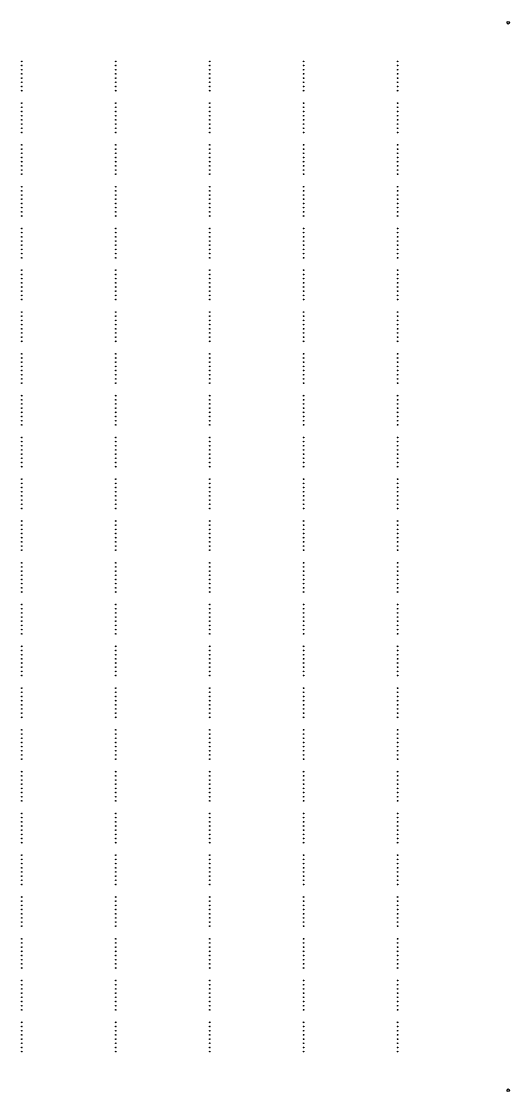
# Model space of a CAD drawing. Extents: x 50 to 173, y 50 to 173.
# Drawn here: x 116.5 to 172.6, y 49.9 to 172.6 of the extents above; entities that cross this region are included whole.
import ezdxf

# ---------------------------------------------------------------- set-up
doc = ezdxf.new("R2010")
doc.units = 0

msp = doc.modelspace()

# ---------------------------------------------------------------- linework, layer by layer
at = {"layer": '4H'}
for centre in [(172.4, 172.4), (172.4, 50)]:
    msp.add_circle(centre, 0.15, dxfattribs=at)
at = {"layer": 'PET'}
for centre in [(116.59, 167.97), (116.59, 167.49), (116.59, 167.01), (127.37, 167.97), (127.37, 167.49), (127.37, 167.01), (138.15, 167.97), (138.15, 167.49), (138.15, 167.01), (148.92, 167.97), (148.92, 167.49), (148.92, 167.01), (159.7, 167.97), (159.7, 167.49), (159.7, 167.01), (116.59, 166.53), (116.59, 166.05), (127.37, 166.53), (127.37, 166.05), (138.15, 166.53), (138.15, 166.05), (148.92, 166.53), (148.92, 166.05), (159.7, 166.53), (159.7, 166.05), (116.59, 165.57), (116.59, 165.09), (116.59, 164.61), (127.37, 165.57), (127.37, 165.09), (127.37, 164.61), (138.15, 165.57), (138.15, 165.09), (138.15, 164.61), (148.92, 165.57), (148.92, 165.09), (148.92, 164.61), (159.7, 165.57), (159.7, 165.09), (159.7, 164.61), (116.59, 163.18), (116.59, 162.7), (116.59, 162.22), (127.37, 163.18), (127.37, 162.7), (127.37, 162.22), (138.15, 163.18), (138.15, 162.7), (138.15, 162.22), (148.92, 163.18), (148.92, 162.7), (148.92, 162.22), (159.7, 163.18), (159.7, 162.7), (159.7, 162.22), (116.59, 161.74), (116.59, 161.26), (116.59, 160.78), (127.37, 161.74), (127.37, 161.26), (127.37, 160.78), (138.15, 161.74), (138.15, 161.26), (138.15, 160.78), (148.92, 161.74), (148.92, 161.26), (148.92, 160.78), (159.7, 161.74), (159.7, 161.26), (159.7, 160.78), (116.59, 160.3), (116.59, 159.82), (127.37, 160.3), (127.37, 159.82), (138.15, 160.3), (138.15, 159.82), (148.92, 160.3), (148.92, 159.82), (159.7, 160.3), (159.7, 159.82), (116.59, 158.39), (127.37, 158.39), (138.15, 158.39), (148.92, 158.39), (159.7, 158.39), (116.59, 157.91), (116.59, 157.43), (127.37, 157.91), (127.37, 157.43), (138.15, 157.91), (138.15, 157.43), (148.92, 157.91), (148.92, 157.43), (159.7, 157.91), (159.7, 157.43), (116.59, 156.95), (116.59, 156.47), (116.59, 155.99), (127.37, 156.95), (127.37, 156.47), (127.37, 155.99), (138.15, 156.95), (138.15, 156.47), (138.15, 155.99), (148.92, 156.95), (148.92, 156.47), (148.92, 155.99), (159.7, 156.95), (159.7, 156.47), (159.7, 155.99), (116.59, 155.51), (116.59, 155.03), (127.37, 155.51), (127.37, 155.03), (138.15, 155.51), (138.15, 155.03), (148.92, 155.51), (148.92, 155.03), (159.7, 155.51), (159.7, 155.03), (116.59, 153.6), (127.37, 153.6), (138.15, 153.6), (148.92, 153.6), (159.7, 153.6), (116.59, 153.12), (116.59, 152.64), (116.59, 152.16), (127.37, 153.12), (127.37, 152.64), (127.37, 152.16), (138.15, 153.12), (138.15, 152.64), (138.15, 152.16), (148.92, 153.12), (148.92, 152.64), (148.92, 152.16), (159.7, 153.12), (159.7, 152.64), (159.7, 152.16), (116.59, 151.68), (116.59, 151.2), (127.37, 151.68), (127.37, 151.2), (138.15, 151.68), (138.15, 151.2), (148.92, 151.68), (148.92, 151.2), (159.7, 151.68), (159.7, 151.2), (116.59, 150.72), (116.59, 150.24), (127.37, 150.72), (127.37, 150.24), (138.15, 150.72), (138.15, 150.24), (148.92, 150.72), (148.92, 150.24), (159.7, 150.72), (159.7, 150.24), (116.59, 148.81), (127.37, 148.81), (138.15, 148.81), (148.92, 148.81), (159.7, 148.81), (116.59, 148.33), (116.59, 147.85), (116.59, 147.37), (127.37, 148.33), (127.37, 147.85), (127.37, 147.37), (138.15, 148.33), (138.15, 147.85), (138.15, 147.37), (148.92, 148.33), (148.92, 147.85), (148.92, 147.37), (159.7, 148.33), (159.7, 147.85), (159.7, 147.37), (116.59, 146.89), (116.59, 146.41), (127.37, 146.89), (127.37, 146.41), (138.15, 146.89), (138.15, 146.41), (148.92, 146.89), (148.92, 146.41), (159.7, 146.89), (159.7, 146.41), (116.59, 145.93), (116.59, 145.45), (127.37, 145.93), (127.37, 145.45), (138.15, 145.93), (138.15, 145.45), (148.92, 145.93), (148.92, 145.45), (159.7, 145.93), (159.7, 145.45), (116.59, 144.02), (127.37, 144.02), (138.15, 144.02), (148.92, 144.02), (159.7, 144.02), (116.59, 143.54), (116.59, 143.06), (116.59, 142.58), (127.37, 143.54), (127.37, 143.06), (127.37, 142.58), (138.15, 143.54), (138.15, 143.06), (138.15, 142.58), (148.92, 143.54), (148.92, 143.06), (148.92, 142.58), (159.7, 143.54), (159.7, 143.06), (159.7, 142.58), (116.59, 142.1), (116.59, 141.62), (116.59, 141.14), (127.37, 142.1), (127.37, 141.62), (127.37, 141.14), (138.15, 142.1), (138.15, 141.62), (138.15, 141.14), (148.92, 142.1), (148.92, 141.62), (148.92, 141.14), (159.7, 142.1), (159.7, 141.62), (159.7, 141.14), (116.59, 140.66), (127.37, 140.66), (138.15, 140.66), (148.92, 140.66), (159.7, 140.66), (116.59, 139.23), (116.59, 138.75), (127.37, 139.23), (127.37, 138.75), (138.15, 139.23), (138.15, 138.75), (148.92, 139.23), (148.92, 138.75), (159.7, 139.23), (159.7, 138.75), (116.59, 138.27), (116.59, 137.79), (127.37, 138.27), (127.37, 137.79), (138.15, 138.27), (138.15, 137.79), (148.92, 138.27), (148.92, 137.79), (159.7, 138.27), (159.7, 137.79), (116.59, 137.31), (116.59, 136.83), (116.59, 136.35), (127.37, 137.31), (127.37, 136.83), (127.37, 136.35), (138.15, 137.31), (138.15, 136.83), (138.15, 136.35), (148.92, 137.31), (148.92, 136.83), (148.92, 136.35), (159.7, 137.31), (159.7, 136.83), (159.7, 136.35), (116.59, 135.87), (127.37, 135.87), (138.15, 135.87), (148.92, 135.87), (159.7, 135.87), (116.59, 134.43), (116.59, 133.96), (127.37, 134.43), (127.37, 133.96), (138.15, 134.43), (138.15, 133.96), (148.92, 134.43), (148.92, 133.96), (159.7, 134.43), (159.7, 133.96), (116.59, 133.48), (116.59, 133), (116.59, 132.52), (127.37, 133.48), (127.37, 133), (127.37, 132.52), (138.15, 133.48), (138.15, 133), (138.15, 132.52), (148.92, 133.48), (148.92, 133), (148.92, 132.52), (159.7, 133.48), (159.7, 133), (159.7, 132.52), (116.59, 132.04), (116.59, 131.56), (127.37, 132.04), (127.37, 131.56), (138.15, 132.04), (138.15, 131.56), (148.92, 132.04), (148.92, 131.56), (159.7, 132.04), (159.7, 131.56), (116.59, 131.08), (127.37, 131.08), (138.15, 131.08), (148.92, 131.08), (159.7, 131.08), (116.59, 129.64), (116.59, 129.17), (127.37, 129.64), (127.37, 129.17), (138.15, 129.64), (138.15, 129.17), (148.92, 129.64), (148.92, 129.17), (159.7, 129.64), (159.7, 129.17), (116.59, 128.69), (116.59, 128.21), (116.59, 127.73), (127.37, 128.69), (127.37, 128.21), (127.37, 127.73), (138.15, 128.69), (138.15, 128.21), (138.15, 127.73), (148.92, 128.69), (148.92, 128.21), (148.92, 127.73), (159.7, 128.69), (159.7, 128.21), (159.7, 127.73), (116.59, 127.25), (116.59, 126.77), (127.37, 127.25), (127.37, 126.77), (138.15, 127.25), (138.15, 126.77), (148.92, 127.25), (148.92, 126.77), (159.7, 127.25), (159.7, 126.77), (116.59, 126.29), (127.37, 126.29), (138.15, 126.29), (148.92, 126.29), (159.7, 126.29), (116.59, 124.85), (116.59, 124.37), (127.37, 124.85), (127.37, 124.37), (138.15, 124.85), (138.15, 124.37), (148.92, 124.85), (148.92, 124.37), (159.7, 124.85), (159.7, 124.37), (116.59, 123.9), (116.59, 123.42), (116.59, 122.94), (127.37, 123.9), (127.37, 123.42), (127.37, 122.94), (138.15, 123.9), (138.15, 123.42), (138.15, 122.94), (148.92, 123.9), (148.92, 123.42), (148.92, 122.94), (159.7, 123.9), (159.7, 123.42), (159.7, 122.94), (116.59, 122.46), (116.59, 121.98), (116.59, 121.5), (127.37, 122.46), (127.37, 121.98), (127.37, 121.5), (138.15, 122.46), (138.15, 121.98), (138.15, 121.5), (148.92, 122.46), (148.92, 121.98), (148.92, 121.5), (159.7, 122.46), (159.7, 121.98), (159.7, 121.5), (116.59, 120.06), (116.59, 119.58), (116.59, 119.11), (127.37, 120.06), (127.37, 119.58), (127.37, 119.11), (138.15, 120.06), (138.15, 119.58), (138.15, 119.11), (148.92, 120.06), (148.92, 119.58), (148.92, 119.11), (159.7, 120.06), (159.7, 119.58), (159.7, 119.11), (116.59, 118.63), (116.59, 118.15), (127.37, 118.63), (127.37, 118.15), (138.15, 118.63), (138.15, 118.15), (148.92, 118.63), (148.92, 118.15), (159.7, 118.63), (159.7, 118.15), (116.59, 117.67), (116.59, 117.19), (116.59, 116.71), (127.37, 117.67), (127.37, 117.19), (127.37, 116.71), (138.15, 117.67), (138.15, 117.19), (138.15, 116.71), (148.92, 117.67), (148.92, 117.19), (148.92, 116.71), (159.7, 117.67), (159.7, 117.19), (159.7, 116.71), (116.59, 115.27), (116.59, 114.79), (116.59, 114.31), (127.37, 115.27), (127.37, 114.79), (127.37, 114.31), (138.15, 115.27), (138.15, 114.79), (138.15, 114.31), (148.92, 115.27), (148.92, 114.79), (148.92, 114.31), (159.7, 115.27), (159.7, 114.79), (159.7, 114.31), (116.59, 113.84), (116.59, 113.36), (127.37, 113.84), (127.37, 113.36), (138.15, 113.84), (138.15, 113.36), (148.92, 113.84), (148.92, 113.36), (159.7, 113.84), (159.7, 113.36), (116.59, 112.88), (116.59, 112.4), (116.59, 111.92), (127.37, 112.88), (127.37, 112.4), (127.37, 111.92), (138.15, 112.88), (138.15, 112.4), (138.15, 111.92), (148.92, 112.88), (148.92, 112.4), (148.92, 111.92), (159.7, 112.88), (159.7, 112.4), (159.7, 111.92), (116.59, 110.48), (127.37, 110.48), (138.15, 110.48), (148.92, 110.48), (159.7, 110.48), (116.59, 110), (116.59, 109.52), (127.37, 110), (127.37, 109.52), (138.15, 110), (138.15, 109.52), (148.92, 110), (148.92, 109.52), (159.7, 110), (159.7, 109.52), (116.59, 109.05), (116.59, 108.57), (116.59, 108.09), (127.37, 109.05), (127.37, 108.57), (127.37, 108.09), (138.15, 109.05), (138.15, 108.57), (138.15, 108.09), (148.92, 109.05), (148.92, 108.57), (148.92, 108.09), (159.7, 109.05), (159.7, 108.57), (159.7, 108.09), (116.59, 107.61), (116.59, 107.13), (127.37, 107.61), (127.37, 107.13), (138.15, 107.61), (138.15, 107.13), (148.92, 107.61), (148.92, 107.13), (159.7, 107.61), (159.7, 107.13), (116.59, 105.69), (127.37, 105.69), (138.15, 105.69), (148.92, 105.69), (159.7, 105.69), (116.59, 105.21), (116.59, 104.73), (127.37, 105.21), (127.37, 104.73), (138.15, 105.21), (138.15, 104.73), (148.92, 105.21), (148.92, 104.73), (159.7, 105.21), (159.7, 104.73), (116.59, 104.26), (116.59, 103.78), (116.59, 103.3), (127.37, 104.26), (127.37, 103.78), (127.37, 103.3), (138.15, 104.26), (138.15, 103.78), (138.15, 103.3), (148.92, 104.26), (148.92, 103.78), (148.92, 103.3), (159.7, 104.26), (159.7, 103.78), (159.7, 103.3), (116.59, 102.82), (116.59, 102.34), (127.37, 102.82), (127.37, 102.34), (138.15, 102.82), (138.15, 102.34), (148.92, 102.82), (148.92, 102.34), (159.7, 102.82), (159.7, 102.34), (116.59, 100.9), (127.37, 100.9), (138.15, 100.9), (148.92, 100.9), (159.7, 100.9), (116.59, 100.42), (116.59, 99.94), (116.59, 99.46), (127.37, 100.42), (127.37, 99.94), (127.37, 99.46), (138.15, 100.42), (138.15, 99.94), (138.15, 99.46), (148.92, 100.42), (148.92, 99.94), (148.92, 99.46), (159.7, 100.42), (159.7, 99.94), (159.7, 99.46), (116.59, 98.99), (116.59, 98.51), (127.37, 98.99), (127.37, 98.51), (138.15, 98.99), (138.15, 98.51), (148.92, 98.99), (148.92, 98.51), (159.7, 98.99), (159.7, 98.51), (116.59, 98.03), (116.59, 97.55), (127.37, 98.03), (127.37, 97.55), (138.15, 98.03), (138.15, 97.55), (148.92, 98.03), (148.92, 97.55), (159.7, 98.03), (159.7, 97.55), (116.59, 96.11), (127.37, 96.11), (138.15, 96.11), (148.92, 96.11), (159.7, 96.11), (116.59, 95.63), (116.59, 95.15), (116.59, 94.67), (127.37, 95.63), (127.37, 95.15), (127.37, 94.67), (138.15, 95.63), (138.15, 95.15), (138.15, 94.67), (148.92, 95.63), (148.92, 95.15), (148.92, 94.67), (159.7, 95.63), (159.7, 95.15), (159.7, 94.67), (116.59, 94.2), (116.59, 93.72), (127.37, 94.2), (127.37, 93.72), (138.15, 94.2), (138.15, 93.72), (148.92, 94.2), (148.92, 93.72), (159.7, 94.2), (159.7, 93.72), (116.59, 93.24), (116.59, 92.76), (127.37, 93.24), (127.37, 92.76), (138.15, 93.24), (138.15, 92.76), (148.92, 93.24), (148.92, 92.76), (159.7, 93.24), (159.7, 92.76), (116.59, 91.32), (116.59, 90.84), (127.37, 91.32), (127.37, 90.84), (138.15, 91.32), (138.15, 90.84), (148.92, 91.32), (148.92, 90.84), (159.7, 91.32), (159.7, 90.84), (116.59, 90.36), (116.59, 89.88), (127.37, 90.36), (127.37, 89.88), (138.15, 90.36), (138.15, 89.88), (148.92, 90.36), (148.92, 89.88), (159.7, 90.36), (159.7, 89.88), (116.59, 89.4), (116.59, 88.93), (116.59, 88.45), (127.37, 89.4), (127.37, 88.93), (127.37, 88.45), (138.15, 89.4), (138.15, 88.93), (138.15, 88.45), (148.92, 89.4), (148.92, 88.93), (148.92, 88.45), (159.7, 89.4), (159.7, 88.93), (159.7, 88.45), (116.59, 87.97), (127.37, 87.97), (138.15, 87.97), (148.92, 87.97), (159.7, 87.97), (116.59, 86.53), (116.59, 86.05), (127.37, 86.53), (127.37, 86.05), (138.15, 86.53), (138.15, 86.05), (148.92, 86.53), (148.92, 86.05), (159.7, 86.53), (159.7, 86.05), (116.59, 85.57), (116.59, 85.09), (127.37, 85.57), (127.37, 85.09), (138.15, 85.57), (138.15, 85.09), (148.92, 85.57), (148.92, 85.09), (159.7, 85.57), (159.7, 85.09), (116.59, 84.61), (116.59, 84.14), (116.59, 83.66), (127.37, 84.61), (127.37, 84.14), (127.37, 83.66), (138.15, 84.61), (138.15, 84.14), (138.15, 83.66), (148.92, 84.61), (148.92, 84.14), (148.92, 83.66), (159.7, 84.61), (159.7, 84.14), (159.7, 83.66), (116.59, 83.18), (127.37, 83.18), (138.15, 83.18), (148.92, 83.18), (159.7, 83.18), (116.59, 81.74), (116.59, 81.26), (127.37, 81.74), (127.37, 81.26), (138.15, 81.74), (138.15, 81.26), (148.92, 81.74), (148.92, 81.26), (159.7, 81.74), (159.7, 81.26), (116.59, 80.78), (116.59, 80.3), (116.59, 79.82), (127.37, 80.78), (127.37, 80.3), (127.37, 79.82), (138.15, 80.78), (138.15, 80.3), (138.15, 79.82), (148.92, 80.78), (148.92, 80.3), (148.92, 79.82), (159.7, 80.78), (159.7, 80.3), (159.7, 79.82), (116.59, 79.34), (116.59, 78.87), (127.37, 79.34), (127.37, 78.87), (138.15, 79.34), (138.15, 78.87), (148.92, 79.34), (148.92, 78.87), (159.7, 79.34), (159.7, 78.87), (116.59, 78.39), (127.37, 78.39), (138.15, 78.39), (148.92, 78.39), (159.7, 78.39), (116.59, 76.95), (116.59, 76.47), (127.37, 76.95), (127.37, 76.47), (138.15, 76.95), (138.15, 76.47), (148.92, 76.95), (148.92, 76.47), (159.7, 76.95), (159.7, 76.47), (116.59, 75.99), (116.59, 75.51), (116.59, 75.03), (127.37, 75.99), (127.37, 75.51), (127.37, 75.03), (138.15, 75.99), (138.15, 75.51), (138.15, 75.03), (148.92, 75.99), (148.92, 75.51), (148.92, 75.03), (159.7, 75.99), (159.7, 75.51), (159.7, 75.03), (116.59, 74.55), (116.59, 74.08), (127.37, 74.55), (127.37, 74.08), (138.15, 74.55), (138.15, 74.08), (148.92, 74.55), (148.92, 74.08), (159.7, 74.55), (159.7, 74.08), (116.59, 73.6), (127.37, 73.6), (138.15, 73.6), (148.92, 73.6), (159.7, 73.6), (116.59, 72.16), (116.59, 71.68), (116.59, 71.2), (127.37, 72.16), (127.37, 71.68), (127.37, 71.2), (138.15, 72.16), (138.15, 71.68), (138.15, 71.2), (148.92, 72.16), (148.92, 71.68), (148.92, 71.2), (159.7, 72.16), (159.7, 71.68), (159.7, 71.2), (116.59, 70.72), (116.59, 70.24), (127.37, 70.72), (127.37, 70.24), (138.15, 70.72), (138.15, 70.24), (148.92, 70.72), (148.92, 70.24), (159.7, 70.72), (159.7, 70.24), (116.59, 69.76), (116.59, 69.29), (116.59, 68.81), (127.37, 69.76), (127.37, 69.29), (127.37, 68.81), (138.15, 69.76), (138.15, 69.29), (138.15, 68.81), (148.92, 69.76), (148.92, 69.29), (148.92, 68.81), (159.7, 69.76), (159.7, 69.29), (159.7, 68.81), (116.59, 67.37), (116.59, 66.89), (116.59, 66.41), (127.37, 67.37), (127.37, 66.89), (127.37, 66.41), (138.15, 67.37), (138.15, 66.89), (138.15, 66.41), (148.92, 67.37), (148.92, 66.89), (148.92, 66.41), (159.7, 67.37), (159.7, 66.89), (159.7, 66.41), (116.59, 65.93), (116.59, 65.45), (127.37, 65.93), (127.37, 65.45), (138.15, 65.93), (138.15, 65.45), (148.92, 65.93), (148.92, 65.45), (159.7, 65.93), (159.7, 65.45), (116.59, 64.97), (116.59, 64.49), (116.59, 64.02), (127.37, 64.97), (127.37, 64.49), (127.37, 64.02), (138.15, 64.97), (138.15, 64.49), (138.15, 64.02), (148.92, 64.97), (148.92, 64.49), (148.92, 64.02), (159.7, 64.97), (159.7, 64.49), (159.7, 64.02), (116.59, 62.58), (127.37, 62.58), (138.15, 62.58), (148.92, 62.58), (159.7, 62.58), (116.59, 62.1), (116.59, 61.62), (127.37, 62.1), (127.37, 61.62), (138.15, 62.1), (138.15, 61.62), (148.92, 62.1), (148.92, 61.62), (159.7, 62.1), (159.7, 61.62), (116.59, 61.14), (116.59, 60.66), (116.59, 60.18), (127.37, 61.14), (127.37, 60.66), (127.37, 60.18), (138.15, 61.14), (138.15, 60.66), (138.15, 60.18), (148.92, 61.14), (148.92, 60.66), (148.92, 60.18), (159.7, 61.14), (159.7, 60.66), (159.7, 60.18), (116.59, 59.7), (116.59, 59.23), (127.37, 59.7), (127.37, 59.23), (138.15, 59.7), (138.15, 59.23), (148.92, 59.7), (148.92, 59.23), (159.7, 59.7), (159.7, 59.23), (116.59, 57.79), (127.37, 57.79), (138.15, 57.79), (148.92, 57.79), (159.7, 57.79), (116.59, 57.31), (116.59, 56.83), (127.37, 57.31), (127.37, 56.83), (138.15, 57.31), (138.15, 56.83), (148.92, 57.31), (148.92, 56.83), (159.7, 57.31), (159.7, 56.83), (116.59, 56.35), (116.59, 55.87), (116.59, 55.39), (127.37, 56.35), (127.37, 55.87), (127.37, 55.39), (138.15, 56.35), (138.15, 55.87), (138.15, 55.39), (148.92, 56.35), (148.92, 55.87), (148.92, 55.39), (159.7, 56.35), (159.7, 55.87), (159.7, 55.39), (116.59, 54.91), (116.59, 54.43), (127.37, 54.91), (127.37, 54.43), (138.15, 54.91), (138.15, 54.43), (148.92, 54.91), (148.92, 54.43), (159.7, 54.91), (159.7, 54.43)]:
    msp.add_circle(centre, 0.005, dxfattribs=at)
at = {"layer": 'V1'}
for centre in [(116.59, 167.97), (116.59, 167.49), (116.59, 167.01), (127.37, 167.97), (127.37, 167.49), (127.37, 167.01), (138.15, 167.97), (138.15, 167.49), (138.15, 167.01), (148.92, 167.97), (148.92, 167.49), (148.92, 167.01), (159.7, 167.97), (159.7, 167.49), (159.7, 167.01), (116.59, 166.53), (116.59, 166.05), (127.37, 166.53), (127.37, 166.05), (138.15, 166.53), (138.15, 166.05), (148.92, 166.53), (148.92, 166.05), (159.7, 166.53), (159.7, 166.05), (116.59, 165.57), (116.59, 165.09), (116.59, 164.61), (127.37, 165.57), (127.37, 165.09), (127.37, 164.61), (138.15, 165.57), (138.15, 165.09), (138.15, 164.61), (148.92, 165.57), (148.92, 165.09), (148.92, 164.61), (159.7, 165.57), (159.7, 165.09), (159.7, 164.61), (116.59, 163.18), (127.37, 163.18), (138.15, 163.18), (148.92, 163.18), (159.7, 163.18), (116.59, 162.7), (116.59, 162.22), (127.37, 162.7), (127.37, 162.22), (138.15, 162.7), (138.15, 162.22), (148.92, 162.7), (148.92, 162.22), (159.7, 162.7), (159.7, 162.22), (116.59, 161.74), (116.59, 161.26), (116.59, 160.78), (127.37, 161.74), (127.37, 161.26), (127.37, 160.78), (138.15, 161.74), (138.15, 161.26), (138.15, 160.78), (148.92, 161.74), (148.92, 161.26), (148.92, 160.78), (159.7, 161.74), (159.7, 161.26), (159.7, 160.78), (116.59, 160.3), (116.59, 159.82), (127.37, 160.3), (127.37, 159.82), (138.15, 160.3), (138.15, 159.82), (148.92, 160.3), (148.92, 159.82), (159.7, 160.3), (159.7, 159.82), (116.59, 158.39), (127.37, 158.39), (138.15, 158.39), (148.92, 158.39), (159.7, 158.39), (116.59, 157.91), (116.59, 157.43), (127.37, 157.91), (127.37, 157.43), (138.15, 157.91), (138.15, 157.43), (148.92, 157.91), (148.92, 157.43), (159.7, 157.91), (159.7, 157.43), (116.59, 156.95), (116.59, 156.47), (116.59, 155.99), (127.37, 156.95), (127.37, 156.47), (127.37, 155.99), (138.15, 156.95), (138.15, 156.47), (138.15, 155.99), (148.92, 156.95), (148.92, 156.47), (148.92, 155.99), (159.7, 156.95), (159.7, 156.47), (159.7, 155.99), (116.59, 155.51), (116.59, 155.03), (127.37, 155.51), (127.37, 155.03), (138.15, 155.51), (138.15, 155.03), (148.92, 155.51), (148.92, 155.03), (159.7, 155.51), (159.7, 155.03), (116.59, 153.6), (127.37, 153.6), (138.15, 153.6), (148.92, 153.6), (159.7, 153.6), (116.59, 153.12), (116.59, 152.64), (116.59, 152.16), (127.37, 153.12), (127.37, 152.64), (127.37, 152.16), (138.15, 153.12), (138.15, 152.64), (138.15, 152.16), (148.92, 153.12), (148.92, 152.64), (148.92, 152.16), (159.7, 153.12), (159.7, 152.64), (159.7, 152.16), (116.59, 151.68), (116.59, 151.2), (127.37, 151.68), (127.37, 151.2), (138.15, 151.68), (138.15, 151.2), (148.92, 151.68), (148.92, 151.2), (159.7, 151.68), (159.7, 151.2), (116.59, 150.72), (116.59, 150.24), (127.37, 150.72), (127.37, 150.24), (138.15, 150.72), (138.15, 150.24), (148.92, 150.72), (148.92, 150.24), (159.7, 150.72), (159.7, 150.24), (116.59, 148.81), (127.37, 148.81), (138.15, 148.81), (148.92, 148.81), (159.7, 148.81), (116.59, 148.33), (116.59, 147.85), (116.59, 147.37), (127.37, 148.33), (127.37, 147.85), (127.37, 147.37), (138.15, 148.33), (138.15, 147.85), (138.15, 147.37), (148.92, 148.33), (148.92, 147.85), (148.92, 147.37), (159.7, 148.33), (159.7, 147.85), (159.7, 147.37), (116.59, 146.89), (116.59, 146.41), (127.37, 146.89), (127.37, 146.41), (138.15, 146.89), (138.15, 146.41), (148.92, 146.89), (148.92, 146.41), (159.7, 146.89), (159.7, 146.41), (116.59, 145.93), (116.59, 145.45), (127.37, 145.93), (127.37, 145.45), (138.15, 145.93), (138.15, 145.45), (148.92, 145.93), (148.92, 145.45), (159.7, 145.93), (159.7, 145.45), (116.59, 144.02), (116.59, 143.54), (127.37, 144.02), (127.37, 143.54), (138.15, 144.02), (138.15, 143.54), (148.92, 144.02), (148.92, 143.54), (159.7, 144.02), (159.7, 143.54), (116.59, 143.06), (116.59, 142.58), (127.37, 143.06), (127.37, 142.58), (138.15, 143.06), (138.15, 142.58), (148.92, 143.06), (148.92, 142.58), (159.7, 143.06), (159.7, 142.58), (116.59, 142.1), (116.59, 141.62), (116.59, 141.14), (127.37, 142.1), (127.37, 141.62), (127.37, 141.14), (138.15, 142.1), (138.15, 141.62), (138.15, 141.14), (148.92, 142.1), (148.92, 141.62), (148.92, 141.14), (159.7, 142.1), (159.7, 141.62), (159.7, 141.14), (116.59, 140.66), (127.37, 140.66), (138.15, 140.66), (148.92, 140.66), (159.7, 140.66), (116.59, 139.23), (116.59, 138.75), (127.37, 139.23), (127.37, 138.75), (138.15, 139.23), (138.15, 138.75), (148.92, 139.23), (148.92, 138.75), (159.7, 139.23), (159.7, 138.75), (116.59, 138.27), (116.59, 137.79), (127.37, 138.27), (127.37, 137.79), (138.15, 138.27), (138.15, 137.79), (148.92, 138.27), (148.92, 137.79), (159.7, 138.27), (159.7, 137.79), (116.59, 137.31), (116.59, 136.83), (116.59, 136.35), (127.37, 137.31), (127.37, 136.83), (127.37, 136.35), (138.15, 137.31), (138.15, 136.83), (138.15, 136.35), (148.92, 137.31), (148.92, 136.83), (148.92, 136.35), (159.7, 137.31), (159.7, 136.83), (159.7, 136.35), (116.59, 135.87), (127.37, 135.87), (138.15, 135.87), (148.92, 135.87), (159.7, 135.87), (116.59, 134.43), (116.59, 133.96), (127.37, 134.43), (127.37, 133.96), (138.15, 134.43), (138.15, 133.96), (148.92, 134.43), (148.92, 133.96), (159.7, 134.43), (159.7, 133.96), (116.59, 133.48), (116.59, 133), (116.59, 132.52), (127.37, 133.48), (127.37, 133), (127.37, 132.52), (138.15, 133.48), (138.15, 133), (138.15, 132.52), (148.92, 133.48), (148.92, 133), (148.92, 132.52), (159.7, 133.48), (159.7, 133), (159.7, 132.52), (116.59, 132.04), (116.59, 131.56), (127.37, 132.04), (127.37, 131.56), (138.15, 132.04), (138.15, 131.56), (148.92, 132.04), (148.92, 131.56), (159.7, 132.04), (159.7, 131.56), (116.59, 131.08), (127.37, 131.08), (138.15, 131.08), (148.92, 131.08), (159.7, 131.08), (116.59, 129.64), (116.59, 129.17), (127.37, 129.64), (127.37, 129.17), (138.15, 129.64), (138.15, 129.17), (148.92, 129.64), (148.92, 129.17), (159.7, 129.64), (159.7, 129.17), (116.59, 128.69), (116.59, 128.21), (116.59, 127.73), (127.37, 128.69), (127.37, 128.21), (127.37, 127.73), (138.15, 128.69), (138.15, 128.21), (138.15, 127.73), (148.92, 128.69), (148.92, 128.21), (148.92, 127.73), (159.7, 128.69), (159.7, 128.21), (159.7, 127.73), (116.59, 127.25), (116.59, 126.77), (127.37, 127.25), (127.37, 126.77), (138.15, 127.25), (138.15, 126.77), (148.92, 127.25), (148.92, 126.77), (159.7, 127.25), (159.7, 126.77), (116.59, 126.29), (127.37, 126.29), (138.15, 126.29), (148.92, 126.29), (159.7, 126.29), (116.59, 124.85), (116.59, 124.37), (116.59, 123.9), (127.37, 124.85), (127.37, 124.37), (127.37, 123.9), (138.15, 124.85), (138.15, 124.37), (138.15, 123.9), (148.92, 124.85), (148.92, 124.37), (148.92, 123.9), (159.7, 124.85), (159.7, 124.37), (159.7, 123.9), (116.59, 123.42), (116.59, 122.94), (127.37, 123.42), (127.37, 122.94), (138.15, 123.42), (138.15, 122.94), (148.92, 123.42), (148.92, 122.94), (159.7, 123.42), (159.7, 122.94), (116.59, 122.46), (116.59, 121.98), (116.59, 121.5), (127.37, 122.46), (127.37, 121.98), (127.37, 121.5), (138.15, 122.46), (138.15, 121.98), (138.15, 121.5), (148.92, 122.46), (148.92, 121.98), (148.92, 121.5), (159.7, 122.46), (159.7, 121.98), (159.7, 121.5), (116.59, 120.06), (116.59, 119.58), (116.59, 119.11), (127.37, 120.06), (127.37, 119.58), (127.37, 119.11), (138.15, 120.06), (138.15, 119.58), (138.15, 119.11), (148.92, 120.06), (148.92, 119.58), (148.92, 119.11), (159.7, 120.06), (159.7, 119.58), (159.7, 119.11), (116.59, 118.63), (116.59, 118.15), (127.37, 118.63), (127.37, 118.15), (138.15, 118.63), (138.15, 118.15), (148.92, 118.63), (148.92, 118.15), (159.7, 118.63), (159.7, 118.15), (116.59, 117.67), (116.59, 117.19), (116.59, 116.71), (127.37, 117.67), (127.37, 117.19), (127.37, 116.71), (138.15, 117.67), (138.15, 117.19), (138.15, 116.71), (148.92, 117.67), (148.92, 117.19), (148.92, 116.71), (159.7, 117.67), (159.7, 117.19), (159.7, 116.71), (116.59, 115.27), (116.59, 114.79), (116.59, 114.31), (127.37, 115.27), (127.37, 114.79), (127.37, 114.31), (138.15, 115.27), (138.15, 114.79), (138.15, 114.31), (148.92, 115.27), (148.92, 114.79), (148.92, 114.31), (159.7, 115.27), (159.7, 114.79), (159.7, 114.31), (116.59, 113.84), (116.59, 113.36), (116.59, 112.88), (127.37, 113.84), (127.37, 113.36), (127.37, 112.88), (138.15, 113.84), (138.15, 113.36), (138.15, 112.88), (148.92, 113.84), (148.92, 113.36), (148.92, 112.88), (159.7, 113.84), (159.7, 113.36), (159.7, 112.88), (116.59, 112.4), (116.59, 111.92), (127.37, 112.4), (127.37, 111.92), (138.15, 112.4), (138.15, 111.92), (148.92, 112.4), (148.92, 111.92), (159.7, 112.4), (159.7, 111.92), (116.59, 110.48), (127.37, 110.48), (138.15, 110.48), (148.92, 110.48), (159.7, 110.48), (116.59, 110), (116.59, 109.52), (127.37, 110), (127.37, 109.52), (138.15, 110), (138.15, 109.52), (148.92, 110), (148.92, 109.52), (159.7, 110), (159.7, 109.52), (116.59, 109.05), (116.59, 108.57), (116.59, 108.09), (127.37, 109.05), (127.37, 108.57), (127.37, 108.09), (138.15, 109.05), (138.15, 108.57), (138.15, 108.09), (148.92, 109.05), (148.92, 108.57), (148.92, 108.09), (159.7, 109.05), (159.7, 108.57), (159.7, 108.09), (116.59, 107.61), (116.59, 107.13), (127.37, 107.61), (127.37, 107.13), (138.15, 107.61), (138.15, 107.13), (148.92, 107.61), (148.92, 107.13), (159.7, 107.61), (159.7, 107.13), (116.59, 105.69), (127.37, 105.69), (138.15, 105.69), (148.92, 105.69), (159.7, 105.69), (116.59, 105.21), (116.59, 104.73), (116.59, 104.26), (127.37, 105.21), (127.37, 104.73), (127.37, 104.26), (138.15, 105.21), (138.15, 104.73), (138.15, 104.26), (148.92, 105.21), (148.92, 104.73), (148.92, 104.26), (159.7, 105.21), (159.7, 104.73), (159.7, 104.26), (116.59, 103.78), (116.59, 103.3), (127.37, 103.78), (127.37, 103.3), (138.15, 103.78), (138.15, 103.3), (148.92, 103.78), (148.92, 103.3), (159.7, 103.78), (159.7, 103.3), (116.59, 102.82), (116.59, 102.34), (127.37, 102.82), (127.37, 102.34), (138.15, 102.82), (138.15, 102.34), (148.92, 102.82), (148.92, 102.34), (159.7, 102.82), (159.7, 102.34), (116.59, 100.9), (127.37, 100.9), (138.15, 100.9), (148.92, 100.9), (159.7, 100.9), (116.59, 100.42), (116.59, 99.94), (116.59, 99.46), (127.37, 100.42), (127.37, 99.94), (127.37, 99.46), (138.15, 100.42), (138.15, 99.94), (138.15, 99.46), (148.92, 100.42), (148.92, 99.94), (148.92, 99.46), (159.7, 100.42), (159.7, 99.94), (159.7, 99.46), (116.59, 98.99), (116.59, 98.51), (127.37, 98.99), (127.37, 98.51), (138.15, 98.99), (138.15, 98.51), (148.92, 98.99), (148.92, 98.51), (159.7, 98.99), (159.7, 98.51), (116.59, 98.03), (116.59, 97.55), (127.37, 98.03), (127.37, 97.55), (138.15, 98.03), (138.15, 97.55), (148.92, 98.03), (148.92, 97.55), (159.7, 98.03), (159.7, 97.55), (116.59, 96.11), (127.37, 96.11), (138.15, 96.11), (148.92, 96.11), (159.7, 96.11), (116.59, 95.63), (116.59, 95.15), (116.59, 94.67), (127.37, 95.63), (127.37, 95.15), (127.37, 94.67), (138.15, 95.63), (138.15, 95.15), (138.15, 94.67), (148.92, 95.63), (148.92, 95.15), (148.92, 94.67), (159.7, 95.63), (159.7, 95.15), (159.7, 94.67), (116.59, 94.2), (116.59, 93.72), (116.59, 93.24), (127.37, 94.2), (127.37, 93.72), (127.37, 93.24), (138.15, 94.2), (138.15, 93.72), (138.15, 93.24), (148.92, 94.2), (148.92, 93.72), (148.92, 93.24), (159.7, 94.2), (159.7, 93.72), (159.7, 93.24), (116.59, 92.76), (127.37, 92.76), (138.15, 92.76), (148.92, 92.76), (159.7, 92.76), (116.59, 91.32), (116.59, 90.84), (127.37, 91.32), (127.37, 90.84), (138.15, 91.32), (138.15, 90.84), (148.92, 91.32), (148.92, 90.84), (159.7, 91.32), (159.7, 90.84), (116.59, 90.36), (116.59, 89.88), (127.37, 90.36), (127.37, 89.88), (138.15, 90.36), (138.15, 89.88), (148.92, 90.36), (148.92, 89.88), (159.7, 90.36), (159.7, 89.88), (116.59, 89.4), (116.59, 88.93), (116.59, 88.45), (127.37, 89.4), (127.37, 88.93), (127.37, 88.45), (138.15, 89.4), (138.15, 88.93), (138.15, 88.45), (148.92, 89.4), (148.92, 88.93), (148.92, 88.45), (159.7, 89.4), (159.7, 88.93), (159.7, 88.45), (116.59, 87.97), (127.37, 87.97), (138.15, 87.97), (148.92, 87.97), (159.7, 87.97), (116.59, 86.53), (116.59, 86.05), (127.37, 86.53), (127.37, 86.05), (138.15, 86.53), (138.15, 86.05), (148.92, 86.53), (148.92, 86.05), (159.7, 86.53), (159.7, 86.05), (116.59, 85.57), (116.59, 85.09), (127.37, 85.57), (127.37, 85.09), (138.15, 85.57), (138.15, 85.09), (148.92, 85.57), (148.92, 85.09), (159.7, 85.57), (159.7, 85.09), (116.59, 84.61), (116.59, 84.14), (116.59, 83.66), (127.37, 84.61), (127.37, 84.14), (127.37, 83.66), (138.15, 84.61), (138.15, 84.14), (138.15, 83.66), (148.92, 84.61), (148.92, 84.14), (148.92, 83.66), (159.7, 84.61), (159.7, 84.14), (159.7, 83.66), (116.59, 83.18), (127.37, 83.18), (138.15, 83.18), (148.92, 83.18), (159.7, 83.18), (116.59, 81.74), (116.59, 81.26), (127.37, 81.74), (127.37, 81.26), (138.15, 81.74), (138.15, 81.26), (148.92, 81.74), (148.92, 81.26), (159.7, 81.74), (159.7, 81.26), (116.59, 80.78), (116.59, 80.3), (116.59, 79.82), (127.37, 80.78), (127.37, 80.3), (127.37, 79.82), (138.15, 80.78), (138.15, 80.3), (138.15, 79.82), (148.92, 80.78), (148.92, 80.3), (148.92, 79.82), (159.7, 80.78), (159.7, 80.3), (159.7, 79.82), (116.59, 79.34), (116.59, 78.87), (127.37, 79.34), (127.37, 78.87), (138.15, 79.34), (138.15, 78.87), (148.92, 79.34), (148.92, 78.87), (159.7, 79.34), (159.7, 78.87), (116.59, 78.39), (127.37, 78.39), (138.15, 78.39), (148.92, 78.39), (159.7, 78.39), (116.59, 76.95), (116.59, 76.47), (127.37, 76.95), (127.37, 76.47), (138.15, 76.95), (138.15, 76.47), (148.92, 76.95), (148.92, 76.47), (159.7, 76.95), (159.7, 76.47), (116.59, 75.99), (116.59, 75.51), (116.59, 75.03), (127.37, 75.99), (127.37, 75.51), (127.37, 75.03), (138.15, 75.99), (138.15, 75.51), (138.15, 75.03), (148.92, 75.99), (148.92, 75.51), (148.92, 75.03), (159.7, 75.99), (159.7, 75.51), (159.7, 75.03), (116.59, 74.55), (116.59, 74.08), (116.59, 73.6), (127.37, 74.55), (127.37, 74.08), (127.37, 73.6), (138.15, 74.55), (138.15, 74.08), (138.15, 73.6), (148.92, 74.55), (148.92, 74.08), (148.92, 73.6), (159.7, 74.55), (159.7, 74.08), (159.7, 73.6), (116.59, 72.16), (116.59, 71.68), (116.59, 71.2), (127.37, 72.16), (127.37, 71.68), (127.37, 71.2), (138.15, 72.16), (138.15, 71.68), (138.15, 71.2), (148.92, 72.16), (148.92, 71.68), (148.92, 71.2), (159.7, 72.16), (159.7, 71.68), (159.7, 71.2), (116.59, 70.72), (116.59, 70.24), (127.37, 70.72), (127.37, 70.24), (138.15, 70.72), (138.15, 70.24), (148.92, 70.72), (148.92, 70.24), (159.7, 70.72), (159.7, 70.24), (116.59, 69.76), (116.59, 69.29), (116.59, 68.81), (127.37, 69.76), (127.37, 69.29), (127.37, 68.81), (138.15, 69.76), (138.15, 69.29), (138.15, 68.81), (148.92, 69.76), (148.92, 69.29), (148.92, 68.81), (159.7, 69.76), (159.7, 69.29), (159.7, 68.81), (116.59, 67.37), (116.59, 66.89), (116.59, 66.41), (127.37, 67.37), (127.37, 66.89), (127.37, 66.41), (138.15, 67.37), (138.15, 66.89), (138.15, 66.41), (148.92, 67.37), (148.92, 66.89), (148.92, 66.41), (159.7, 67.37), (159.7, 66.89), (159.7, 66.41), (116.59, 65.93), (116.59, 65.45), (127.37, 65.93), (127.37, 65.45), (138.15, 65.93), (138.15, 65.45), (148.92, 65.93), (148.92, 65.45), (159.7, 65.93), (159.7, 65.45), (116.59, 64.97), (116.59, 64.49), (116.59, 64.02), (127.37, 64.97), (127.37, 64.49), (127.37, 64.02), (138.15, 64.97), (138.15, 64.49), (138.15, 64.02), (148.92, 64.97), (148.92, 64.49), (148.92, 64.02), (159.7, 64.97), (159.7, 64.49), (159.7, 64.02), (116.59, 62.58), (127.37, 62.58), (138.15, 62.58), (148.92, 62.58), (159.7, 62.58), (116.59, 62.1), (116.59, 61.62), (127.37, 62.1), (127.37, 61.62), (138.15, 62.1), (138.15, 61.62), (148.92, 62.1), (148.92, 61.62), (159.7, 62.1), (159.7, 61.62), (116.59, 61.14), (116.59, 60.66), (116.59, 60.18), (127.37, 61.14), (127.37, 60.66), (127.37, 60.18), (138.15, 61.14), (138.15, 60.66), (138.15, 60.18), (148.92, 61.14), (148.92, 60.66), (148.92, 60.18), (159.7, 61.14), (159.7, 60.66), (159.7, 60.18), (116.59, 59.7), (116.59, 59.23), (127.37, 59.7), (127.37, 59.23), (138.15, 59.7), (138.15, 59.23), (148.92, 59.7), (148.92, 59.23), (159.7, 59.7), (159.7, 59.23), (116.59, 57.79), (127.37, 57.79), (138.15, 57.79), (148.92, 57.79), (159.7, 57.79), (116.59, 57.31), (116.59, 56.83), (127.37, 57.31), (127.37, 56.83), (138.15, 57.31), (138.15, 56.83), (148.92, 57.31), (148.92, 56.83), (159.7, 57.31), (159.7, 56.83), (116.59, 56.35), (116.59, 55.87), (116.59, 55.39), (127.37, 56.35), (127.37, 55.87), (127.37, 55.39), (138.15, 56.35), (138.15, 55.87), (138.15, 55.39), (148.92, 56.35), (148.92, 55.87), (148.92, 55.39), (159.7, 56.35), (159.7, 55.87), (159.7, 55.39), (116.59, 54.91), (116.59, 54.43), (127.37, 54.91), (127.37, 54.43), (138.15, 54.91), (138.15, 54.43), (148.92, 54.91), (148.92, 54.43), (159.7, 54.91), (159.7, 54.43)]:
    msp.add_circle(centre, 0.0399, dxfattribs=at)

doc.saveas('drawing.dxf')
